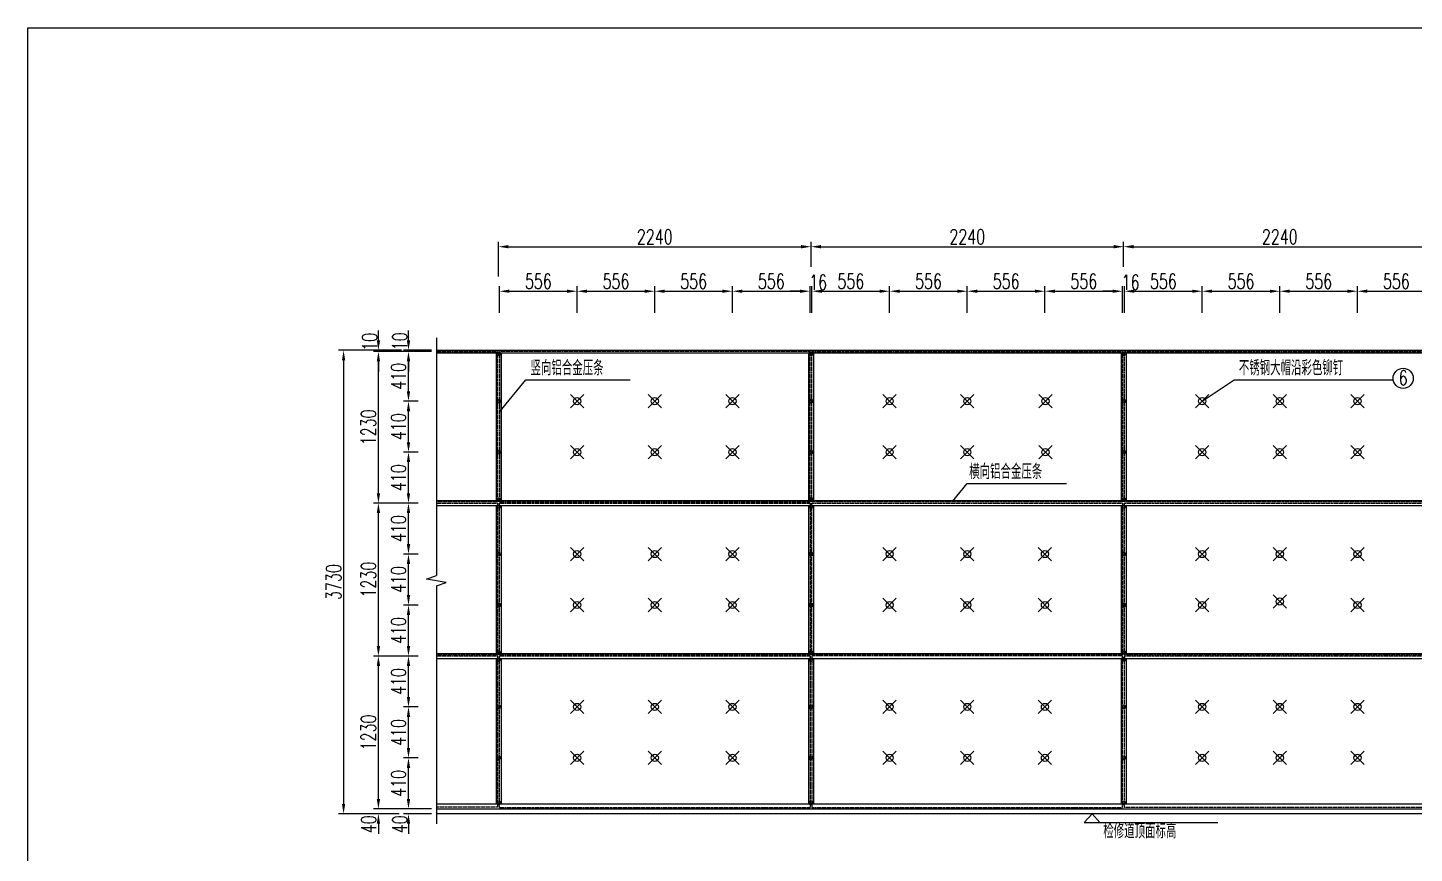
# Model space of a CAD drawing. Header units: millimetres. Extents: x -48690 to 48320, y -25312 to 3911.
# Drawn here: x -32281 to -21123, y -20074 to -13432 of the extents above; entities that cross this region are included whole.
import ezdxf

# ---------------------------------------------------------------- set-up
doc = ezdxf.new("R2010")
doc.units = ezdxf.units.MM
doc.header["$LTSCALE"] = 0.25
doc.header["$MEASUREMENT"] = 0
doc.linetypes.add('ACAD_ISO02W100', pattern=[15, 12, -3])
doc.linetypes.add('CENTER', pattern=[50.8, 31.75, -6.35, 6.35, -6.35])
doc.layers.add('图框', color=7, linetype='Continuous')
doc.layers.add('辅助线', color=31, linetype='CENTER', lineweight=13)
doc.styles.get("Standard").update_dxf_attribs({"font": 'simplex1.shx', "width": 0.7, "bigfont": 'hztxt.shx'})
doc.dimstyles.new('40', dxfattribs={"dimscale": 40, "dimtxt": 3, "dimasz": 2, "dimexe": 1, "dimexo": 1, "dimgap": 0.5, "dimtad": 1, "dimdec": 1, "dimdsep": 46, "dimtxsty": 'Standard', "dimcen": 0.5, "dimadec": 0, "dimazin": 0, "dimtfac": 1, "dimtdec": 1, "dimtofl": 0, "dimtmove": 2, "dimatfit": 3, "dimfxl": 0, "dimtolj": 1, "dimtzin": 0, "dimarcsym": 0})

# ---------------------------------------------------------------- blocks, each defined once
blk = doc.blocks.new('*D59')
at = {"color": 0, "lineweight": -2}
for p, q in [((-29140, -16037), (-29257, -16037)), ((-29217, -16357), (-29217, -16117)), ((-29139, -16437), (-29257, -16437))]:
    blk.add_line(p, q, dxfattribs=at)
at = {"color": 0}
for points in [[(-29230, -16117), (-29203, -16117), (-29217, -16037)], [(-29230, -16357), (-29203, -16357), (-29217, -16437)]]:
    blk.add_solid(points, dxfattribs=at)
at = {"layer": 'Defpoints', "color": 0}
for p in [(-29217, -16037), (-29100, -16037), (-29099, -16437)]:
    blk.add_point(p, dxfattribs=at)
at = {"color": 0, "insert": (-29297, -16237), "char_height": 120, "attachment_point": 5, "rotation": 90}
blk.add_mtext('\\A1;410', dxfattribs=at)
blk = doc.blocks.new('*D60')
at = {"color": 0, "lineweight": -2}
for p, q in [((-29139, -16437), (-29257, -16437)), ((-29217, -16767), (-29217, -16517)), ((-29139, -16847), (-29257, -16847))]:
    blk.add_line(p, q, dxfattribs=at)
at = {"color": 0}
for points in [[(-29230, -16517), (-29203, -16517), (-29217, -16437)], [(-29230, -16767), (-29203, -16767), (-29217, -16847)]]:
    blk.add_solid(points, dxfattribs=at)
at = {"layer": 'Defpoints', "color": 0}
for p in [(-29217, -16437), (-29099, -16437), (-29099, -16847)]:
    blk.add_point(p, dxfattribs=at)
at = {"color": 0, "insert": (-29297, -16642), "char_height": 120, "attachment_point": 5, "rotation": 90}
blk.add_mtext('\\A1;410', dxfattribs=at)
blk = doc.blocks.new('*D61')
at = {"color": 0, "lineweight": -2}
for p, q in [((-29139, -16847), (-29257, -16847)), ((-29217, -17177), (-29217, -16927)), ((-29139, -17257), (-29257, -17257))]:
    blk.add_line(p, q, dxfattribs=at)
at = {"color": 0}
for points in [[(-29230, -16927), (-29203, -16927), (-29217, -16847)], [(-29230, -17177), (-29203, -17177), (-29217, -17257)]]:
    blk.add_solid(points, dxfattribs=at)
at = {"layer": 'Defpoints', "color": 0}
for p in [(-29217, -16847), (-29099, -16847), (-29099, -17257)]:
    blk.add_point(p, dxfattribs=at)
at = {"color": 0, "insert": (-29297, -17052), "char_height": 120, "attachment_point": 5, "rotation": 90}
blk.add_mtext('\\A1;410', dxfattribs=at)
blk = doc.blocks.new('*D62')
at = {"color": 0, "lineweight": -2}
for p, q in [((-29139, -17257), (-29257, -17257)), ((-29217, -17587), (-29217, -17337)), ((-29139, -17667), (-29257, -17667))]:
    blk.add_line(p, q, dxfattribs=at)
at = {"color": 0}
for points in [[(-29230, -17337), (-29203, -17337), (-29217, -17257)], [(-29230, -17587), (-29203, -17587), (-29217, -17667)]]:
    blk.add_solid(points, dxfattribs=at)
at = {"layer": 'Defpoints', "color": 0}
for p in [(-29217, -17257), (-29099, -17257), (-29099, -17667)]:
    blk.add_point(p, dxfattribs=at)
at = {"color": 0, "insert": (-29297, -17462), "char_height": 120, "attachment_point": 5, "rotation": 90}
blk.add_mtext('\\A1;410', dxfattribs=at)
blk = doc.blocks.new('*D63')
at = {"color": 0, "lineweight": -2}
for p, q in [((-29139, -17667), (-29257, -17667)), ((-29217, -17997), (-29217, -17747)), ((-29138, -18077), (-29257, -18077))]:
    blk.add_line(p, q, dxfattribs=at)
at = {"color": 0}
for points in [[(-29230, -17747), (-29203, -17747), (-29217, -17667)], [(-29230, -17997), (-29203, -17997), (-29217, -18077)]]:
    blk.add_solid(points, dxfattribs=at)
at = {"layer": 'Defpoints', "color": 0}
for p in [(-29217, -17667), (-29099, -17667), (-29098, -18077)]:
    blk.add_point(p, dxfattribs=at)
at = {"color": 0, "insert": (-29297, -17872), "char_height": 120, "attachment_point": 5, "rotation": 90}
blk.add_mtext('\\A1;410', dxfattribs=at)
blk = doc.blocks.new('*D64')
at = {"color": 0, "lineweight": -2}
for p, q in [((-29138, -18077), (-29257, -18077)), ((-29217, -18407), (-29217, -18157)), ((-29138, -18487), (-29257, -18487))]:
    blk.add_line(p, q, dxfattribs=at)
at = {"color": 0}
for points in [[(-29230, -18157), (-29203, -18157), (-29217, -18077)], [(-29230, -18407), (-29203, -18407), (-29217, -18487)]]:
    blk.add_solid(points, dxfattribs=at)
at = {"layer": 'Defpoints', "color": 0}
for p in [(-29217, -18077), (-29098, -18077), (-29098, -18487)]:
    blk.add_point(p, dxfattribs=at)
at = {"color": 0, "insert": (-29297, -18282), "char_height": 120, "attachment_point": 5, "rotation": 90}
blk.add_mtext('\\A1;410', dxfattribs=at)
blk = doc.blocks.new('*D65')
at = {"color": 0, "lineweight": -2}
for p, q in [((-29141, -18487), (-29257, -18487)), ((-29217, -18817), (-29217, -18567)), ((-29141, -18897), (-29257, -18897))]:
    blk.add_line(p, q, dxfattribs=at)
at = {"color": 0}
for points in [[(-29230, -18567), (-29203, -18567), (-29217, -18487)], [(-29230, -18817), (-29203, -18817), (-29217, -18897)]]:
    blk.add_solid(points, dxfattribs=at)
at = {"layer": 'Defpoints', "color": 0}
for p in [(-29217, -18487), (-29101, -18487), (-29101, -18897)]:
    blk.add_point(p, dxfattribs=at)
at = {"color": 0, "insert": (-29297, -18692), "char_height": 120, "attachment_point": 5, "rotation": 90}
blk.add_mtext('\\A1;410', dxfattribs=at)
blk = doc.blocks.new('*D66')
at = {"color": 0, "lineweight": -2}
for p, q in [((-29138, -18897), (-29257, -18897)), ((-29217, -19227), (-29217, -18977)), ((-29138, -19307), (-29257, -19307))]:
    blk.add_line(p, q, dxfattribs=at)
at = {"color": 0}
for points in [[(-29230, -18977), (-29203, -18977), (-29217, -18897)], [(-29230, -19227), (-29203, -19227), (-29217, -19307)]]:
    blk.add_solid(points, dxfattribs=at)
at = {"layer": 'Defpoints', "color": 0}
for p in [(-29217, -18897), (-29098, -18897), (-29098, -19307)]:
    blk.add_point(p, dxfattribs=at)
at = {"color": 0, "insert": (-29297, -19102), "char_height": 120, "attachment_point": 5, "rotation": 90}
blk.add_mtext('\\A1;410', dxfattribs=at)
blk = doc.blocks.new('*D67')
at = {"color": 0, "lineweight": -2}
for p, q in [((-29138, -19307), (-29257, -19307)), ((-29217, -19637), (-29217, -19387)), ((-29138, -19717), (-29257, -19717))]:
    blk.add_line(p, q, dxfattribs=at)
at = {"color": 0}
for points in [[(-29230, -19387), (-29203, -19387), (-29217, -19307)], [(-29230, -19637), (-29203, -19637), (-29217, -19717)]]:
    blk.add_solid(points, dxfattribs=at)
at = {"layer": 'Defpoints', "color": 0}
for p in [(-29217, -19307), (-29098, -19307), (-29098, -19717)]:
    blk.add_point(p, dxfattribs=at)
at = {"color": 0, "insert": (-29297, -19512), "char_height": 120, "attachment_point": 5, "rotation": 90}
blk.add_mtext('\\A1;410', dxfattribs=at)
blk = doc.blocks.new('*D68')
at = {"color": 0, "lineweight": -2}
for p, q in [((-23462, -15355), (-23462, -15154)), ((-20947, -15355), (-20947, -15154)), ((-23382, -15194), (-21027, -15194))]:
    blk.add_line(p, q, dxfattribs=at)
at = {"color": 0}
for points in [[(-23382, -15180), (-23382, -15207), (-23462, -15194)], [(-21027, -15180), (-21027, -15207), (-20947, -15194)]]:
    blk.add_solid(points, dxfattribs=at)
at = {"layer": 'Defpoints', "color": 0}
for p in [(-20947, -15194), (-23462, -15395), (-20947, -15395)]:
    blk.add_point(p, dxfattribs=at)
at = {"color": 0, "insert": (-22205, -15114), "char_height": 120, "attachment_point": 5}
blk.add_mtext('\\A1;2240', dxfattribs=at)
blk = doc.blocks.new('*D69')
at = {"color": 0, "lineweight": -2}
for p, q in [((-25977, -15355), (-25977, -15154)), ((-23462, -15355), (-23462, -15154)), ((-25897, -15194), (-23542, -15194))]:
    blk.add_line(p, q, dxfattribs=at)
at = {"color": 0}
for points in [[(-25897, -15180), (-25897, -15207), (-25977, -15194)], [(-23542, -15180), (-23542, -15207), (-23462, -15194)]]:
    blk.add_solid(points, dxfattribs=at)
at = {"layer": 'Defpoints', "color": 0}
for p in [(-23462, -15194), (-25977, -15395), (-23462, -15395)]:
    blk.add_point(p, dxfattribs=at)
at = {"color": 0, "insert": (-24720, -15114), "char_height": 120, "attachment_point": 5}
blk.add_mtext('\\A1;2240', dxfattribs=at)
blk = doc.blocks.new('*D70')
at = {"color": 0, "lineweight": -2}
for p, q in [((-28492, -15434), (-28492, -15154)), ((-25977, -15355), (-25977, -15154)), ((-28412, -15194), (-26057, -15194))]:
    blk.add_line(p, q, dxfattribs=at)
at = {"color": 0}
for points in [[(-28412, -15180), (-28412, -15207), (-28492, -15194)], [(-26057, -15180), (-26057, -15207), (-25977, -15194)]]:
    blk.add_solid(points, dxfattribs=at)
at = {"layer": 'Defpoints', "color": 0}
for p in [(-25977, -15194), (-25977, -15395), (-28492, -16054)]:
    blk.add_point(p, dxfattribs=at)
at = {"color": 0, "insert": (-27235, -15114), "char_height": 120, "attachment_point": 5}
blk.add_mtext('\\A1;2240', dxfattribs=at)
blk = doc.blocks.new('*D71')
at = {"color": 0, "lineweight": -2}
for p, q in [((-29219, -18487), (-29499, -18487)), ((-29459, -19637), (-29459, -18567)), ((-29219, -19717), (-29499, -19717))]:
    blk.add_line(p, q, dxfattribs=at)
at = {"color": 0}
for points in [[(-29472, -18567), (-29445, -18567), (-29459, -18487)], [(-29472, -19637), (-29445, -19637), (-29459, -19717)]]:
    blk.add_solid(points, dxfattribs=at)
at = {"layer": 'Defpoints', "color": 0}
for p in [(-29459, -18487), (-29032, -18487), (-29032, -19717)]:
    blk.add_point(p, dxfattribs=at)
at = {"color": 0, "insert": (-29539, -19102), "char_height": 120, "attachment_point": 5, "rotation": 90}
blk.add_mtext('\\A1;1230', dxfattribs=at)
blk = doc.blocks.new('*D72')
at = {"color": 0, "lineweight": -2}
for p, q in [((-29219, -17257), (-29499, -17257)), ((-29459, -18407), (-29459, -17337)), ((-29219, -18487), (-29499, -18487))]:
    blk.add_line(p, q, dxfattribs=at)
at = {"color": 0}
for points in [[(-29472, -17337), (-29445, -17337), (-29459, -17257)], [(-29472, -18407), (-29445, -18407), (-29459, -18487)]]:
    blk.add_solid(points, dxfattribs=at)
at = {"layer": 'Defpoints', "color": 0}
for p in [(-29459, -17257), (-29033, -17257), (-29033, -18487)]:
    blk.add_point(p, dxfattribs=at)
at = {"color": 0, "insert": (-29539, -17872), "char_height": 120, "attachment_point": 5, "rotation": 90}
blk.add_mtext('\\A1;1230', dxfattribs=at)
blk = doc.blocks.new('*D73')
at = {"color": 0, "lineweight": -2}
for p, q in [((-29219, -16037), (-29499, -16037)), ((-29459, -17177), (-29459, -16117)), ((-29219, -17257), (-29499, -17257))]:
    blk.add_line(p, q, dxfattribs=at)
at = {"color": 0}
for points in [[(-29472, -16117), (-29445, -16117), (-29459, -16037)], [(-29472, -17177), (-29445, -17177), (-29459, -17257)]]:
    blk.add_solid(points, dxfattribs=at)
at = {"layer": 'Defpoints', "color": 0}
for p in [(-29459, -16037), (-29025, -16037), (-29034, -17257)]:
    blk.add_point(p, dxfattribs=at)
at = {"color": 0, "insert": (-29539, -16647), "char_height": 120, "attachment_point": 5, "rotation": 90}
blk.add_mtext('\\A1;1230', dxfattribs=at)
blk = doc.blocks.new('*D74')
at = {"color": 0, "lineweight": -2}
for p, q in [((-29217, -19637), (-29217, -19557)), ((-29032, -19717), (-29257, -19717)), ((-29032, -19757), (-29257, -19757)), ((-29217, -19837), (-29217, -19917))]:
    blk.add_line(p, q, dxfattribs=at)
at = {"color": 0}
for points in [[(-29230, -19637), (-29203, -19637), (-29217, -19717)], [(-29230, -19837), (-29203, -19837), (-29217, -19757)]]:
    blk.add_solid(points, dxfattribs=at)
at = {"layer": 'Defpoints', "color": 0}
for p in [(-28992, -19717), (-29217, -19757), (-28992, -19757)]:
    blk.add_point(p, dxfattribs=at)
at = {"color": 0, "insert": (-29287, -19841), "char_height": 120, "attachment_point": 5, "rotation": 90}
blk.add_mtext('\\A1;40', dxfattribs=at)
blk = doc.blocks.new('*D75')
at = {"color": 0, "lineweight": -2}
for p, q in [((-29499, -16027), (-29779, -16027)), ((-29739, -16107), (-29739, -19677)), ((-29499, -19757), (-29779, -19757))]:
    blk.add_line(p, q, dxfattribs=at)
at = {"color": 0}
for points in [[(-29752, -16107), (-29726, -16107), (-29739, -16027)], [(-29752, -19677), (-29726, -19677), (-29739, -19757)]]:
    blk.add_solid(points, dxfattribs=at)
at = {"layer": 'Defpoints', "color": 0}
for p in [(-29203, -16027), (-29739, -19757), (-29210, -19757)]:
    blk.add_point(p, dxfattribs=at)
at = {"color": 0, "insert": (-29819, -17892), "char_height": 120, "attachment_point": 5, "rotation": 90}
blk.add_mtext('\\A1;3730', dxfattribs=at)
blk = doc.blocks.new('*D76')
at = {"color": 0, "lineweight": -2}
for p, q in [((-29459, -19637), (-29459, -19557)), ((-29291, -19717), (-29499, -19717)), ((-29291, -19757), (-29499, -19757)), ((-29459, -19837), (-29459, -19917))]:
    blk.add_line(p, q, dxfattribs=at)
at = {"color": 0}
for points in [[(-29472, -19637), (-29445, -19637), (-29459, -19717)], [(-29472, -19837), (-29445, -19837), (-29459, -19757)]]:
    blk.add_solid(points, dxfattribs=at)
at = {"layer": 'Defpoints', "color": 0}
for p in [(-29251, -19717), (-29459, -19757), (-29251, -19757)]:
    blk.add_point(p, dxfattribs=at)
at = {"color": 0, "insert": (-29537, -19841), "char_height": 120, "attachment_point": 5, "rotation": 90}
blk.add_mtext('\\A1;40', dxfattribs=at)
blk = doc.blocks.new('*D77')
at = {"color": 0, "lineweight": -2}
for p, q in [((-28485, -15725), (-28485, -15512)), ((-28405, -15552), (-27940, -15552)), ((-27860, -15725), (-27860, -15512))]:
    blk.add_line(p, q, dxfattribs=at)
at = {"color": 0}
for points in [[(-28405, -15539), (-28405, -15565), (-28485, -15552)], [(-27940, -15539), (-27940, -15565), (-27860, -15552)]]:
    blk.add_solid(points, dxfattribs=at)
at = {"layer": 'Defpoints', "color": 0}
for p in [(-27860, -15552), (-28485, -15765), (-27860, -15765)]:
    blk.add_point(p, dxfattribs=at)
at = {"color": 0, "insert": (-28172, -15472), "char_height": 120, "attachment_point": 5}
blk.add_mtext('\\A1;556', dxfattribs=at)
blk = doc.blocks.new('*D78')
at = {"color": 0, "lineweight": -2}
for p, q in [((-27860, -15725), (-27860, -15512)), ((-27780, -15552), (-27315, -15552)), ((-27235, -15725), (-27235, -15512))]:
    blk.add_line(p, q, dxfattribs=at)
at = {"color": 0}
for points in [[(-27780, -15539), (-27780, -15565), (-27860, -15552)], [(-27315, -15539), (-27315, -15565), (-27235, -15552)]]:
    blk.add_solid(points, dxfattribs=at)
at = {"layer": 'Defpoints', "color": 0}
for p in [(-27235, -15552), (-27860, -15765), (-27235, -15765)]:
    blk.add_point(p, dxfattribs=at)
at = {"color": 0, "insert": (-27547, -15472), "char_height": 120, "attachment_point": 5}
blk.add_mtext('\\A1;556', dxfattribs=at)
blk = doc.blocks.new('*D79')
at = {"color": 0, "lineweight": -2}
for p, q in [((-27235, -15725), (-27235, -15512)), ((-27155, -15552), (-26690, -15552)), ((-26610, -15725), (-26610, -15512))]:
    blk.add_line(p, q, dxfattribs=at)
at = {"color": 0}
for points in [[(-27155, -15539), (-27155, -15565), (-27235, -15552)], [(-26690, -15539), (-26690, -15565), (-26610, -15552)]]:
    blk.add_solid(points, dxfattribs=at)
at = {"layer": 'Defpoints', "color": 0}
for p in [(-26610, -15552), (-27235, -15765), (-26610, -15765)]:
    blk.add_point(p, dxfattribs=at)
at = {"color": 0, "insert": (-26922, -15472), "char_height": 120, "attachment_point": 5}
blk.add_mtext('\\A1;556', dxfattribs=at)
blk = doc.blocks.new('*D80')
at = {"color": 0, "lineweight": -2}
for p, q in [((-26610, -15725), (-26610, -15512)), ((-26530, -15552), (-26065, -15552)), ((-25985, -15725), (-25985, -15512))]:
    blk.add_line(p, q, dxfattribs=at)
at = {"color": 0}
for points in [[(-26530, -15539), (-26530, -15565), (-26610, -15552)], [(-26065, -15539), (-26065, -15565), (-25985, -15552)]]:
    blk.add_solid(points, dxfattribs=at)
at = {"layer": 'Defpoints', "color": 0}
for p in [(-25985, -15552), (-26610, -15765), (-25985, -15765)]:
    blk.add_point(p, dxfattribs=at)
at = {"color": 0, "insert": (-26297, -15472), "char_height": 120, "attachment_point": 5}
blk.add_mtext('\\A1;556', dxfattribs=at)
blk = doc.blocks.new('*D81')
at = {"color": 0, "lineweight": -2}
for p, q in [((-26065, -15552), (-26145, -15552)), ((-25985, -15725), (-25985, -15512)), ((-25970, -15725), (-25970, -15512)), ((-25890, -15552), (-25810, -15552))]:
    blk.add_line(p, q, dxfattribs=at)
at = {"color": 0}
for points in [[(-26065, -15539), (-26065, -15565), (-25985, -15552)], [(-25890, -15539), (-25890, -15565), (-25970, -15552)]]:
    blk.add_solid(points, dxfattribs=at)
at = {"layer": 'Defpoints', "color": 0}
for p in [(-25970, -15552), (-25985, -15765), (-25970, -15765)]:
    blk.add_point(p, dxfattribs=at)
at = {"color": 0, "insert": (-25920, -15480), "char_height": 120, "attachment_point": 5}
blk.add_mtext('\\A1;16', dxfattribs=at)
blk = doc.blocks.new('*D82')
at = {"color": 0, "lineweight": -2}
for p, q in [((-25970, -15725), (-25970, -15512)), ((-25890, -15552), (-25425, -15552)), ((-25345, -15725), (-25345, -15512))]:
    blk.add_line(p, q, dxfattribs=at)
at = {"color": 0}
for points in [[(-25890, -15539), (-25890, -15565), (-25970, -15552)], [(-25425, -15539), (-25425, -15565), (-25345, -15552)]]:
    blk.add_solid(points, dxfattribs=at)
at = {"layer": 'Defpoints', "color": 0}
for p in [(-25345, -15552), (-25970, -15765), (-25345, -15765)]:
    blk.add_point(p, dxfattribs=at)
at = {"color": 0, "insert": (-25657, -15472), "char_height": 120, "attachment_point": 5}
blk.add_mtext('\\A1;556', dxfattribs=at)
blk = doc.blocks.new('*D83')
at = {"color": 0, "lineweight": -2}
for p, q in [((-25345, -15725), (-25345, -15512)), ((-25265, -15552), (-24800, -15552)), ((-24720, -15725), (-24720, -15512))]:
    blk.add_line(p, q, dxfattribs=at)
at = {"color": 0}
for points in [[(-25265, -15539), (-25265, -15565), (-25345, -15552)], [(-24800, -15539), (-24800, -15565), (-24720, -15552)]]:
    blk.add_solid(points, dxfattribs=at)
at = {"layer": 'Defpoints', "color": 0}
for p in [(-24720, -15552), (-25345, -15765), (-24720, -15765)]:
    blk.add_point(p, dxfattribs=at)
at = {"color": 0, "insert": (-25032, -15472), "char_height": 120, "attachment_point": 5}
blk.add_mtext('\\A1;556', dxfattribs=at)
blk = doc.blocks.new('*D84')
at = {"color": 0, "lineweight": -2}
for p, q in [((-24720, -15725), (-24720, -15512)), ((-24640, -15552), (-24175, -15552)), ((-24095, -15725), (-24095, -15512))]:
    blk.add_line(p, q, dxfattribs=at)
at = {"color": 0}
for points in [[(-24640, -15539), (-24640, -15565), (-24720, -15552)], [(-24175, -15539), (-24175, -15565), (-24095, -15552)]]:
    blk.add_solid(points, dxfattribs=at)
at = {"layer": 'Defpoints', "color": 0}
for p in [(-24095, -15552), (-24720, -15765), (-24095, -15765)]:
    blk.add_point(p, dxfattribs=at)
at = {"color": 0, "insert": (-24407, -15472), "char_height": 120, "attachment_point": 5}
blk.add_mtext('\\A1;556', dxfattribs=at)
blk = doc.blocks.new('*D85')
at = {"color": 0, "lineweight": -2}
for p, q in [((-24095, -15725), (-24095, -15512)), ((-24015, -15552), (-23550, -15552)), ((-23470, -15725), (-23470, -15512))]:
    blk.add_line(p, q, dxfattribs=at)
at = {"color": 0}
for points in [[(-24015, -15539), (-24015, -15565), (-24095, -15552)], [(-23550, -15539), (-23550, -15565), (-23470, -15552)]]:
    blk.add_solid(points, dxfattribs=at)
at = {"layer": 'Defpoints', "color": 0}
for p in [(-23470, -15552), (-24095, -15765), (-23470, -15765)]:
    blk.add_point(p, dxfattribs=at)
at = {"color": 0, "insert": (-23782, -15472), "char_height": 120, "attachment_point": 5}
blk.add_mtext('\\A1;556', dxfattribs=at)
blk = doc.blocks.new('*D86')
at = {"color": 0, "lineweight": -2}
for p, q in [((-23550, -15552), (-23630, -15552)), ((-23470, -15725), (-23470, -15512)), ((-23455, -15725), (-23455, -15512)), ((-23375, -15552), (-23295, -15552))]:
    blk.add_line(p, q, dxfattribs=at)
at = {"color": 0}
for points in [[(-23550, -15539), (-23550, -15565), (-23470, -15552)], [(-23375, -15539), (-23375, -15565), (-23455, -15552)]]:
    blk.add_solid(points, dxfattribs=at)
at = {"layer": 'Defpoints', "color": 0}
for p in [(-23455, -15552), (-23470, -15765), (-23455, -15765)]:
    blk.add_point(p, dxfattribs=at)
at = {"color": 0, "insert": (-23405, -15480), "char_height": 120, "attachment_point": 5}
blk.add_mtext('\\A1;16', dxfattribs=at)
blk = doc.blocks.new('*D87')
at = {"color": 0, "lineweight": -2}
for p, q in [((-23455, -15725), (-23455, -15512)), ((-23375, -15552), (-22910, -15552)), ((-22830, -15725), (-22830, -15512))]:
    blk.add_line(p, q, dxfattribs=at)
at = {"color": 0}
for points in [[(-23375, -15539), (-23375, -15565), (-23455, -15552)], [(-22910, -15539), (-22910, -15565), (-22830, -15552)]]:
    blk.add_solid(points, dxfattribs=at)
at = {"layer": 'Defpoints', "color": 0}
for p in [(-22830, -15552), (-23455, -15765), (-22830, -15765)]:
    blk.add_point(p, dxfattribs=at)
at = {"color": 0, "insert": (-23142, -15472), "char_height": 120, "attachment_point": 5}
blk.add_mtext('\\A1;556', dxfattribs=at)
blk = doc.blocks.new('*D88')
at = {"color": 0, "lineweight": -2}
for p, q in [((-22830, -15725), (-22830, -15512)), ((-22750, -15552), (-22285, -15552)), ((-22205, -15725), (-22205, -15512))]:
    blk.add_line(p, q, dxfattribs=at)
at = {"color": 0}
for points in [[(-22750, -15539), (-22750, -15565), (-22830, -15552)], [(-22285, -15539), (-22285, -15565), (-22205, -15552)]]:
    blk.add_solid(points, dxfattribs=at)
at = {"layer": 'Defpoints', "color": 0}
for p in [(-22205, -15552), (-22830, -15765), (-22205, -15765)]:
    blk.add_point(p, dxfattribs=at)
at = {"color": 0, "insert": (-22517, -15472), "char_height": 120, "attachment_point": 5}
blk.add_mtext('\\A1;556', dxfattribs=at)
blk = doc.blocks.new('*D89')
at = {"color": 0, "lineweight": -2}
for p, q in [((-22205, -15725), (-22205, -15512)), ((-22125, -15552), (-21660, -15552)), ((-21580, -15725), (-21580, -15512))]:
    blk.add_line(p, q, dxfattribs=at)
at = {"color": 0}
for points in [[(-22125, -15539), (-22125, -15565), (-22205, -15552)], [(-21660, -15539), (-21660, -15565), (-21580, -15552)]]:
    blk.add_solid(points, dxfattribs=at)
at = {"layer": 'Defpoints', "color": 0}
for p in [(-21580, -15552), (-22205, -15765), (-21580, -15765)]:
    blk.add_point(p, dxfattribs=at)
at = {"color": 0, "insert": (-21892, -15472), "char_height": 120, "attachment_point": 5}
blk.add_mtext('\\A1;556', dxfattribs=at)
blk = doc.blocks.new('*D90')
at = {"color": 0, "lineweight": -2}
for p, q in [((-21580, -15725), (-21580, -15512)), ((-21500, -15552), (-21035, -15552)), ((-20955, -15725), (-20955, -15512))]:
    blk.add_line(p, q, dxfattribs=at)
at = {"color": 0}
for points in [[(-21500, -15539), (-21500, -15565), (-21580, -15552)], [(-21035, -15539), (-21035, -15565), (-20955, -15552)]]:
    blk.add_solid(points, dxfattribs=at)
at = {"layer": 'Defpoints', "color": 0}
for p in [(-20955, -15552), (-21580, -15765), (-20955, -15765)]:
    blk.add_point(p, dxfattribs=at)
at = {"color": 0, "insert": (-21267, -15472), "char_height": 120, "attachment_point": 5}
blk.add_mtext('\\A1;556', dxfattribs=at)
blk = doc.blocks.new('*D127')
at = {"color": 0, "lineweight": -2}
for p, q in [((-29217, -15947), (-29217, -15867)), ((-29032, -16027), (-29257, -16027)), ((-29032, -16037), (-29257, -16037)), ((-29217, -16117), (-29217, -16197))]:
    blk.add_line(p, q, dxfattribs=at)
at = {"color": 0}
for points in [[(-29230, -15947), (-29203, -15947), (-29217, -16027)], [(-29230, -16117), (-29203, -16117), (-29217, -16037)]]:
    blk.add_solid(points, dxfattribs=at)
at = {"layer": 'Defpoints', "color": 0}
for p in [(-29217, -16027), (-28992, -16027), (-28992, -16037)]:
    blk.add_point(p, dxfattribs=at)
at = {"color": 0, "insert": (-29287, -15955), "char_height": 120, "attachment_point": 5, "rotation": 90}
blk.add_mtext('\\A1;10', dxfattribs=at)
blk = doc.blocks.new('*D121')
at = {"color": 0, "lineweight": -2}
for p, q in [((-29459, -15947), (-29459, -15867)), ((-29274, -16027), (-29499, -16027)), ((-29274, -16037), (-29499, -16037)), ((-29459, -16117), (-29459, -16197))]:
    blk.add_line(p, q, dxfattribs=at)
at = {"color": 0}
for points in [[(-29472, -15947), (-29445, -15947), (-29459, -16027)], [(-29472, -16117), (-29445, -16117), (-29459, -16037)]]:
    blk.add_solid(points, dxfattribs=at)
at = {"layer": 'Defpoints', "color": 0}
for p in [(-29459, -16027), (-29234, -16027), (-29234, -16037)]:
    blk.add_point(p, dxfattribs=at)
at = {"color": 0, "insert": (-29529, -15959), "char_height": 120, "attachment_point": 5, "rotation": 90}
blk.add_mtext('\\A1;10', dxfattribs=at)

msp = doc.modelspace()

# ---------------------------------------------------------------- linework, layer by layer
for p, q in [((-28992.16, -15926.66), (-28992.16, -17839.66)), ((-27913.58, -16490.57), (-27805.75, -16382.74)), ((-27805.75, -16490.57), (-27913.58, -16382.74)), ((-27180.75, -16490.57), (-27288.58, -16382.74)), ((-27288.58, -16490.57), (-27180.75, -16382.74)), ((-26555.75, -16490.57), (-26663.58, -16382.74)), ((-26663.58, -16490.57), (-26555.75, -16382.74)), ((-25290.75, -16490.57), (-25398.58, -16382.74)), ((-25398.58, -16490.57), (-25290.75, -16382.74)), ((-24665.75, -16490.57), (-24773.58, -16382.74)), ((-24773.58, -16490.57), (-24665.75, -16382.74)), ((-24144.54, -16490.57), (-24036.71, -16382.74)), ((-24036.71, -16490.57), (-24144.54, -16382.74)), ((-22775.75, -16490.57), (-22883.58, -16382.74)), ((-22883.58, -16490.57), (-22775.75, -16382.74)), ((-22150.75, -16490.57), (-22258.58, -16382.74)), ((-22258.58, -16490.57), (-22150.75, -16382.74)), ((-21525.75, -16490.57), (-21633.58, -16382.74)), ((-21633.58, -16490.57), (-21525.75, -16382.74)), ((-27805.75, -16900.57), (-27913.58, -16792.74)), ((-27913.58, -16900.57), (-27805.75, -16792.74)), ((-27180.75, -16900.57), (-27288.58, -16792.74)), ((-27288.58, -16900.57), (-27180.75, -16792.74)), ((-26555.75, -16900.57), (-26663.58, -16792.74)), ((-26663.58, -16900.57), (-26555.75, -16792.74)), ((-25290.75, -16900.57), (-25398.58, -16792.74)), ((-25398.58, -16900.57), (-25290.75, -16792.74)), ((-24665.75, -16900.57), (-24773.58, -16792.74)), ((-24773.58, -16900.57), (-24665.75, -16792.74)), ((-24144.54, -16900.57), (-24036.71, -16792.74)), ((-24036.71, -16900.57), (-24144.54, -16792.74)), ((-22775.75, -16900.57), (-22883.58, -16792.74)), ((-22883.58, -16900.57), (-22775.75, -16792.74)), ((-22150.75, -16900.57), (-22258.58, -16792.74)), ((-22258.58, -16900.57), (-22150.75, -16792.74)), ((-21525.75, -16900.57), (-21633.58, -16792.74)), ((-21633.58, -16900.57), (-21525.75, -16792.74)), ((-28992.16, -17484.64), (-28992.16, -17839.66)), ((-27805.75, -17720.57), (-27913.58, -17612.74)), ((-27913.58, -17720.57), (-27805.75, -17612.74)), ((-27180.75, -17720.57), (-27288.58, -17612.74)), ((-27288.58, -17720.57), (-27180.75, -17612.74)), ((-26555.75, -17720.57), (-26663.58, -17612.74)), ((-26663.58, -17720.57), (-26555.75, -17612.74)), ((-25290.75, -17720.57), (-25398.58, -17612.74)), ((-25398.58, -17720.57), (-25290.75, -17612.74)), ((-24665.75, -17720.57), (-24773.58, -17612.74)), ((-24773.58, -17720.57), (-24665.75, -17612.74)), ((-24040.75, -17720.57), (-24148.58, -17612.74)), ((-24148.58, -17720.57), (-24040.75, -17612.74)), ((-22775.75, -17720.57), (-22883.58, -17612.74)), ((-22883.58, -17720.57), (-22775.75, -17612.74)), ((-22150.75, -17720.57), (-22258.58, -17612.74)), ((-22258.58, -17720.57), (-22150.75, -17612.74)), ((-21525.75, -17720.57), (-21633.58, -17612.74)), ((-21633.58, -17720.57), (-21525.75, -17612.74)), ((-29072.16, -17867.66), (-28992.16, -17839.66)), ((-28912.16, -17895.66), (-29072.16, -17867.66)), ((-28992.16, -17923.66), (-28912.16, -17895.66)), ((-28992.16, -17923.66), (-28992.16, -19836.66)), ((-28992.16, -17923.66), (-28992.16, -18198.67)), ((-27805.75, -18130.57), (-27913.58, -18022.74)), ((-27913.58, -18130.57), (-27805.75, -18022.74)), ((-27180.75, -18130.57), (-27288.58, -18022.74)), ((-27288.58, -18130.57), (-27180.75, -18022.74)), ((-26555.75, -18130.57), (-26663.58, -18022.74)), ((-26663.58, -18130.57), (-26555.75, -18022.74)), ((-25290.75, -18130.57), (-25398.58, -18022.74)), ((-25398.58, -18130.57), (-25290.75, -18022.74)), ((-24665.75, -18130.57), (-24773.58, -18022.74)), ((-24773.58, -18130.57), (-24665.75, -18022.74)), ((-24040.75, -18130.57), (-24148.58, -18022.74)), ((-24148.58, -18130.57), (-24040.75, -18022.74)), ((-22775.75, -18130.57), (-22883.58, -18022.74)), ((-22883.58, -18130.57), (-22775.75, -18022.74)), ((-22150.75, -18101.77), (-22258.58, -17993.94)), ((-22258.58, -18101.77), (-22150.75, -17993.94)), ((-21525.75, -18130.57), (-21633.58, -18022.74)), ((-21633.58, -18130.57), (-21525.75, -18022.74)), ((-27805.75, -18950.57), (-27913.58, -18842.74)), ((-27913.58, -18950.57), (-27805.75, -18842.74)), ((-27180.75, -18950.57), (-27288.58, -18842.74)), ((-27288.58, -18950.57), (-27180.75, -18842.74)), ((-26555.75, -18950.57), (-26663.58, -18842.74)), ((-26663.58, -18950.57), (-26555.75, -18842.74)), ((-25290.75, -18950.57), (-25398.58, -18842.74)), ((-25398.58, -18950.57), (-25290.75, -18842.74)), ((-24665.75, -18950.57), (-24773.58, -18842.74)), ((-24773.58, -18950.57), (-24665.75, -18842.74)), ((-24148.58, -18950.57), (-24040.75, -18842.74)), ((-24040.75, -18950.57), (-24148.58, -18842.74)), ((-22775.75, -18950.57), (-22883.58, -18842.74)), ((-22883.58, -18950.57), (-22775.75, -18842.74)), ((-22150.75, -18950.57), (-22258.58, -18842.74)), ((-22258.58, -18950.57), (-22150.75, -18842.74)), ((-21525.75, -18950.57), (-21633.58, -18842.74)), ((-21633.58, -18950.57), (-21525.75, -18842.74)), ((-27805.75, -19360.57), (-27913.58, -19252.74)), ((-27913.58, -19360.57), (-27805.75, -19252.74)), ((-27180.75, -19360.57), (-27288.58, -19252.74)), ((-27288.58, -19360.57), (-27180.75, -19252.74)), ((-26555.75, -19360.57), (-26663.58, -19252.74)), ((-26663.58, -19360.57), (-26555.75, -19252.74)), ((-25290.75, -19360.57), (-25398.58, -19252.74)), ((-25398.58, -19360.57), (-25290.75, -19252.74)), ((-24665.75, -19360.57), (-24773.58, -19252.74)), ((-24773.58, -19360.57), (-24665.75, -19252.74)), ((-24148.58, -19360.57), (-24040.75, -19252.74)), ((-24040.75, -19360.57), (-24148.58, -19252.74)), ((-22775.75, -19360.57), (-22883.58, -19252.74)), ((-22883.58, -19360.57), (-22775.75, -19252.74)), ((-22150.75, -19360.57), (-22258.58, -19252.74)), ((-22258.58, -19360.57), (-22150.75, -19252.74)), ((-21525.75, -19360.57), (-21633.58, -19252.74)), ((-21633.58, -19360.57), (-21525.75, -19252.74)), ((-23777.83, -19827.58), (-23715.04, -19756.66)), ((-23777.83, -19827.58), (-22702.16, -19827.58)), ((-23652.24, -19827.58), (-23715.04, -19756.66))]:
    msp.add_line(p, q)
at = {"color": 6}
for p, q in [((-28992.16, -16026.66), (-15384.52, -16026.66)), ((-28992.16, -16046.66), (-15384.52, -16046.66)), ((-28512.16, -16046.66), (-28512.16, -17236.66)), ((-28472.16, -16046.66), (-28472.16, -17236.66)), ((-25997.16, -16046.66), (-25997.16, -17236.66)), ((-25957.16, -16046.66), (-25957.16, -17236.66)), ((-23482.16, -16046.66), (-23482.16, -17236.66)), ((-23442.16, -16046.66), (-23442.16, -17236.66)), ((-28512.16, -17276.66), (-28512.16, -18466.66)), ((-28472.16, -17276.66), (-28472.16, -18466.66)), ((-28472.16, -17276.66), (-28472.16, -18466.66)), ((-25997.16, -17276.66), (-25997.16, -18466.66)), ((-25957.16, -17276.66), (-25957.16, -18466.66)), ((-25957.16, -17276.66), (-25957.16, -18466.66)), ((-23482.16, -17276.66), (-23482.16, -18466.66)), ((-23442.16, -17276.66), (-23442.16, -18466.66)), ((-23442.16, -17276.66), (-23442.16, -18466.66)), ((-28512.16, -18506.66), (-28512.16, -19676.66)), ((-28472.16, -18506.66), (-28472.16, -19676.66)), ((-25997.16, -18506.66), (-25997.16, -19676.66)), ((-25957.16, -18506.66), (-25957.16, -19676.66)), ((-23482.16, -18506.66), (-23482.16, -19676.66)), ((-23442.16, -18506.66), (-23442.16, -19676.66))]:
    msp.add_line(p, q, dxfattribs=at)
at = {"color": 0}
for p, q in [((-28478.47, -16517.3), (-28271.75, -16263.88)), ((-28271.75, -16263.88), (-27433.75, -16263.88)), ((-22829.66, -16436.66), (-22572.92, -16263.88)), ((-22572.92, -16263.88), (-21292.54, -16263.88)), ((-24837.88, -17243.16), (-24719.66, -17098.24)), ((-24719.66, -17098.24), (-23920.21, -17098.24)), ((-15384.52, -19756.66), (-28992.16, -19756.66))]:
    msp.add_line(p, q, dxfattribs=at)
at = {"color": 9}
for p, q in [((-28992.16, -17236.66), (-15384.52, -17236.66)), ((-28992.16, -17276.66), (-15384.52, -17276.66)), ((-28992.16, -18466.66), (-15384.52, -18466.66)), ((-28992.16, -18506.66), (-15384.52, -18506.66)), ((-28992.16, -19676.66), (-15384.52, -19676.66)), ((-28992.16, -19716.66), (-15384.52, -19716.66))]:
    msp.add_line(p, q, dxfattribs=at)
for centre, radius in [((-28492.16, -16054.34), 15.64), ((-28492.16, -16054.34), 7.68), ((-25977.16, -16054.34), 15.64), ((-25977.16, -16054.34), 7.68), ((-23462.16, -16054.34), 15.64), ((-23462.16, -16054.34), 7.68), ((-28492.16, -16436.66), 15.64), ((-28492.16, -16436.66), 7.68), ((-27859.66, -16436.66), 28.8), ((-27234.66, -16436.66), 28.8), ((-26609.66, -16436.66), 28.8), ((-25977.16, -16436.66), 15.64), ((-25977.16, -16436.66), 7.68), ((-25344.66, -16436.66), 28.8), ((-24719.66, -16436.66), 28.8), ((-24090.63, -16436.66), 28.8), ((-23462.16, -16436.66), 15.64), ((-23462.16, -16436.66), 7.68), ((-22829.66, -16436.66), 28.8), ((-22204.66, -16436.66), 28.8), ((-21579.66, -16436.66), 28.8), ((-28492.16, -16846.66), 15.64), ((-28492.16, -16846.66), 7.68), ((-27859.66, -16846.66), 28.8), ((-27234.66, -16846.66), 28.8), ((-26609.66, -16846.66), 28.8), ((-25977.16, -16846.66), 15.64), ((-25977.16, -16846.66), 7.68), ((-25344.66, -16846.66), 28.8), ((-24719.66, -16846.66), 28.8), ((-24090.63, -16846.66), 28.8), ((-23462.16, -16846.66), 15.64), ((-23462.16, -16846.66), 7.68), ((-22829.66, -16846.66), 28.8), ((-22204.66, -16846.66), 28.8), ((-21579.66, -16846.66), 28.8), ((-28492.16, -17229.19), 15.64), ((-28492.16, -17284.23), 15.64), ((-28492.16, -17229.19), 7.68), ((-28492.16, -17284.23), 7.68), ((-25977.16, -17229.19), 15.64), ((-25977.16, -17284.23), 15.64), ((-25977.16, -17229.19), 7.68), ((-25977.16, -17284.23), 7.68), ((-23462.16, -17229.19), 15.64), ((-23462.16, -17284.23), 15.64), ((-23462.16, -17229.19), 7.68), ((-23462.16, -17284.23), 7.68), ((-28492.16, -17666.66), 15.64), ((-28492.16, -17666.66), 7.68), ((-27859.66, -17666.66), 28.8), ((-27234.66, -17666.66), 28.8), ((-26609.66, -17666.66), 28.8), ((-25977.16, -17666.66), 15.64), ((-25977.16, -17666.66), 7.68), ((-25344.66, -17666.66), 28.8), ((-24719.66, -17666.66), 28.8), ((-24094.66, -17666.66), 28.8), ((-23462.16, -17666.66), 15.64), ((-23462.16, -17666.66), 7.68), ((-22829.66, -17666.66), 28.8), ((-22204.66, -17666.66), 28.8), ((-21579.66, -17666.66), 28.8), ((-28492.16, -18076.66), 15.64), ((-28492.16, -18076.66), 7.68), ((-27859.66, -18076.66), 28.8), ((-27234.66, -18076.66), 28.8), ((-26609.66, -18076.66), 28.8), ((-25977.16, -18076.66), 15.64), ((-25977.16, -18076.66), 7.68), ((-25344.66, -18076.66), 28.8), ((-24719.66, -18076.66), 28.8), ((-24094.66, -18076.66), 28.8), ((-23462.16, -18076.66), 15.64), ((-23462.16, -18076.66), 7.68), ((-22829.66, -18076.66), 28.8), ((-22204.66, -18047.86), 28.8), ((-21579.66, -18076.66), 28.8), ((-28492.16, -18460.41), 15.64), ((-28492.16, -18515.45), 15.64), ((-28492.16, -18460.41), 7.68), ((-28492.16, -18515.45), 7.68), ((-25977.16, -18460.41), 15.64), ((-25977.16, -18515.45), 15.64), ((-25977.16, -18460.41), 7.68), ((-25977.16, -18515.45), 7.68), ((-23462.16, -18458.98), 15.64), ((-23462.16, -18514.02), 15.64), ((-23462.16, -18458.98), 7.68), ((-23462.16, -18514.02), 7.68), ((-28492.16, -18896.66), 15.64), ((-28492.16, -18896.66), 7.68), ((-27859.66, -18896.66), 28.8), ((-27234.66, -18896.66), 28.8), ((-26609.66, -18896.66), 28.8), ((-25977.16, -18896.66), 15.64), ((-25977.16, -18896.66), 7.68), ((-25344.66, -18896.66), 28.8), ((-24719.66, -18896.66), 28.8), ((-24094.66, -18896.66), 28.8), ((-23462.16, -18896.66), 15.64), ((-23462.16, -18896.66), 7.68), ((-22829.66, -18896.66), 28.8), ((-22204.66, -18896.66), 28.8), ((-21579.66, -18896.66), 28.8), ((-28492.16, -19306.66), 15.64), ((-28492.16, -19306.66), 7.68), ((-27859.66, -19306.66), 28.8), ((-27234.66, -19306.66), 28.8), ((-26609.66, -19306.66), 28.8), ((-25977.16, -19306.66), 15.64), ((-25977.16, -19306.66), 7.68), ((-25344.66, -19306.66), 28.8), ((-24719.66, -19306.66), 28.8), ((-24094.66, -19306.66), 28.8), ((-23462.16, -19306.66), 15.64), ((-23462.16, -19306.66), 7.68), ((-22829.66, -19306.66), 28.8), ((-22204.66, -19306.66), 28.8), ((-21579.66, -19306.66), 28.8), ((-28492.16, -19669.19), 15.64), ((-28492.16, -19669.19), 7.68), ((-25977.16, -19669.19), 15.64), ((-25977.16, -19669.19), 7.68), ((-23462.16, -19669.19), 15.64), ((-23462.16, -19669.19), 7.68)]:
    msp.add_circle(centre, radius)
at = {"color": 0}
msp.add_circle((-21211.98, -16252.75), 81.33, dxfattribs=at)
at = {"layer": 'Defpoints', "color": 7}
msp.add_lwpolyline([(-32280.83, -13431.84), (-12621.31, -13431.84), (-12621.31, -25311.84), (-32280.83, -25311.84), (-32280.83, -13431.84)], dxfattribs=at)
at = {"layer": '辅助线', "color": 5, "linetype": 'ACAD_ISO02W100', "ltscale": 5.4}
for p, q in [((-28992.16, -16036.66), (-28499.66, -16036.66)), ((-28499.66, -16036.66), (-28499.66, -17236.66)), ((-25984.66, -16036.66), (-28484.66, -16036.66)), ((-28484.66, -16036.66), (-28484.66, -17246.66)), ((-25984.66, -17246.66), (-25984.66, -16036.66)), ((-25969.66, -16036.66), (-23469.66, -16036.66)), ((-25969.66, -17246.66), (-25969.66, -16036.66)), ((-23469.66, -16036.66), (-23469.66, -17246.66)), ((-28499.66, -17246.66), (-28992.16, -17246.66)), ((-28992.16, -17256.66), (-28499.66, -17256.66)), ((-28499.66, -17256.66), (-28499.66, -18474.13)), ((-28484.66, -17246.66), (-25984.66, -17246.66)), ((-28484.66, -17256.66), (-25984.66, -17256.66)), ((-28484.66, -18476.66), (-28484.66, -17256.66)), ((-25984.66, -17256.66), (-25984.66, -18476.66)), ((-23469.66, -17246.66), (-25969.66, -17246.66)), ((-28499.66, -18476.66), (-28992.16, -18476.37)), ((-28992.16, -18486.66), (-28499.66, -18486.66)), ((-28499.66, -18486.66), (-28500.38, -19704.45)), ((-28484.66, -18476.66), (-25984.66, -18476.66)), ((-28484.66, -18486.66), (-25984.66, -18486.66)), ((-28484.66, -19704.66), (-28484.66, -18486.66)), ((-25984.66, -18486.66), (-25984.66, -19705.1)), ((-25969.66, -18486.66), (-25969.66, -19705.1)), ((-23469.66, -18486.66), (-25969.66, -18486.66)), ((-23469.66, -19705.1), (-23469.66, -18486.66)), ((-28500.38, -19704.45), (-28992.16, -19704.16)), ((-28484.66, -19704.66), (-25984.66, -19705.1)), ((-25969.66, -19705.1), (-23469.66, -19705.1))]:
    msp.add_line(p, q, dxfattribs=at)
at = {"layer": '辅助线', "color": 5, "linetype": 'ACAD_ISO02W100', "ltscale": 1.35}
for p, q in [((-28499.66, -17236.66), (-28499.66, -17246.66)), ((-28499.66, -18474.13), (-28499.66, -18476.66))]:
    msp.add_line(p, q, dxfattribs=at)
at = {"layer": '辅助线', "color": 5, "linetype": 'ACAD_ISO02W100', "ltscale": 5.4}
for points in [[(-23454.66, -16036.66), (-20954.66, -16036.66), (-20954.66, -17246.66), (-23454.66, -17246.66)], [(-25969.66, -17256.66), (-23469.66, -17256.66), (-23469.66, -18476.66), (-25969.66, -18476.66)], [(-23454.66, -17256.66), (-20954.66, -17256.66), (-20954.66, -18476.66), (-23454.66, -18476.66)], [(-23454.66, -18486.66), (-20955.01, -18486.66), (-20955.01, -19705.05), (-23454.66, -19705.05)]]:
    msp.add_lwpolyline(points, close=True, dxfattribs=at)

# ---------------------------------------------------------------- texts
at = {"color": 0, "width": 0.7}
msp.add_text('不锈钢大帽沿彩色铆钉', height=120, dxfattribs=at).set_placement((-22534.54, -16228.82))
at = {"color": 0, "insert": (-21211.72, -16248.54), "char_height": 120, "attachment_point": 5}
msp.add_mtext('6', dxfattribs=at)
at = {"layer": '图框', "color": 7, "width": 0.7}
for s, p in [('竖向铝合金压条', (-28234.39, -16228.82)), ('横向铝合金压条', (-24704.37, -17063.18)), ('检修道顶面标高', (-23625.16, -19954.99))]:
    msp.add_text(s, height=120, dxfattribs=at).set_placement(p)

# ---------------------------------------------------------------- dimensions: what is measured, and where the dimension line sits
for base, p1, p2, text, picture, middle in [((-25977.16, -15193.61), (-28492.16, -16054.34), (-25977.16, -15395.07), '2240', '*D70', (-27234.66, -15113.61)), ((-23462.16, -15193.61), (-25977.16, -15395.07), (-23462.16, -15395.07), '2240', '*D69', (-24719.66, -15113.61)), ((-20947.16, -15193.61), (-23462.16, -15395.07), (-20947.16, -15395.07), '2240', '*D68', (-22204.66, -15113.61)), ((-27859.66, -15551.92), (-28484.66, -15764.59), (-27859.66, -15764.59), '556', '*D77', (-28172.16, -15471.92)), ((-27234.66, -15551.92), (-27859.66, -15764.59), (-27234.66, -15764.59), '556', '*D78', (-27547.16, -15471.92)), ((-26609.66, -15551.92), (-27234.66, -15764.59), (-26609.66, -15764.59), '556', '*D79', (-26922.16, -15471.92)), ((-25984.66, -15551.92), (-26609.66, -15764.59), (-25984.66, -15764.59), '556', '*D80', (-26297.16, -15471.92)), ((-25344.66, -15551.92), (-25969.66, -15764.59), (-25344.66, -15764.59), '556', '*D82', (-25657.16, -15471.92)), ((-24719.66, -15551.92), (-25344.66, -15764.59), (-24719.66, -15764.59), '556', '*D83', (-25032.16, -15471.92)), ((-24094.66, -15551.92), (-24719.66, -15764.59), (-24094.66, -15764.59), '556', '*D84', (-24407.16, -15471.92)), ((-23469.66, -15551.92), (-24094.66, -15764.59), (-23469.66, -15764.59), '556', '*D85', (-23782.16, -15471.92)), ((-22829.66, -15551.92), (-23454.66, -15764.59), (-22829.66, -15764.59), '556', '*D87', (-23142.16, -15471.92)), ((-22204.66, -15551.92), (-22829.66, -15764.59), (-22204.66, -15764.59), '556', '*D88', (-22517.16, -15471.92)), ((-21579.66, -15551.92), (-22204.66, -15764.59), (-21579.66, -15764.59), '556', '*D89', (-21892.16, -15471.92)), ((-20954.66, -15551.92), (-21579.66, -15764.59), (-20954.66, -15764.59), '556', '*D90', (-21267.16, -15471.92))]:
    dim = msp.add_linear_dim(base=base, p1=p1, p2=p2, text=text, dimstyle='40', override={"dimtxsty": 'Standard'})
    dim.commit()
    dim.dimension.update_dxf_attribs({"geometry": picture, "text_midpoint": middle})
for base, p1, p2, picture, middle in [((-25969.66, -15551.92), (-25984.66, -15764.59), (-25969.66, -15764.59), '*D81', (-25920.28, -15480.32)), ((-23454.66, -15551.92), (-23469.66, -15764.59), (-23454.66, -15764.59), '*D86', (-23405.28, -15480.32))]:
    dim = msp.add_linear_dim(base=base, p1=p1, p2=p2, text='16', dimstyle='40', override={"dimtxsty": 'Standard'})
    dim.commit()
    dim.dimension.update_dxf_attribs({"geometry": picture, "text_midpoint": middle, "dimtype": 160})
for base, p1, p2, picture, middle in [((-29458.56, -16026.66), (-29233.93, -16036.66), (-29233.93, -16026.66), '*D121', (-29528.56, -15959.45)), ((-29216.79, -16026.66), (-28992.16, -16036.66), (-28992.16, -16026.66), '*D127', (-29286.79, -15954.98)), ((-29458.56, -19756.66), (-29250.73, -19716.66), (-29250.73, -19756.66), '*D76', (-29536.56, -19840.94)), ((-29216.79, -19756.66), (-28992.16, -19716.66), (-28992.16, -19756.66), '*D74', (-29286.79, -19840.94))]:
    dim = msp.add_linear_dim(base=base, p1=p1, p2=p2, angle=90, dimstyle='40', override={"dimtxsty": 'Standard'})
    dim.commit()
    dim.dimension.update_dxf_attribs({"geometry": picture, "text_midpoint": middle, "dimtype": 160})
for base, p1, p2, text, picture, middle in [((-29738.87, -19756.66), (-29203.19, -16026.66), (-29209.86, -19756.66), '3730', '*D75', (-29818.87, -17891.66)), ((-29458.56, -16036.66), (-29033.93, -17256.66), (-29025.26, -16036.66), '1230', '*D73', (-29538.56, -16646.66)), ((-29216.79, -16036.66), (-29099.24, -16436.66), (-29100.24, -16036.66), '410', '*D59', (-29296.79, -16236.66)), ((-29458.56, -18486.66), (-29031.93, -19716.66), (-29031.93, -18486.66), '1230', '*D71', (-29538.56, -19101.66)), ((-29216.79, -19306.66), (-29098.24, -19716.66), (-29098.24, -19306.66), '410', '*D67', (-29296.79, -19511.66))]:
    dim = msp.add_linear_dim(base=base, p1=p1, p2=p2, angle=90, text=text, dimstyle='40', override={"dimtxsty": 'Standard'})
    dim.commit()
    dim.dimension.update_dxf_attribs({"geometry": picture, "text_midpoint": middle})
for base, p1, p2, picture, middle in [((-29216.79, -16436.66), (-29099.24, -16846.66), (-29099.24, -16436.66), '*D60', (-29296.79, -16641.66)), ((-29216.79, -16846.66), (-29099.24, -17256.66), (-29099.24, -16846.66), '*D61', (-29296.79, -17051.66)), ((-29458.56, -17256.66), (-29032.93, -18486.66), (-29032.93, -17256.66), '*D72', (-29538.56, -17871.66)), ((-29216.79, -17256.66), (-29099.24, -17666.66), (-29099.24, -17256.66), '*D62', (-29296.79, -17461.66)), ((-29216.79, -17666.66), (-29098.24, -18076.66), (-29099.24, -17666.66), '*D63', (-29296.79, -17871.66)), ((-29216.79, -18076.66), (-29098.24, -18486.66), (-29098.24, -18076.66), '*D64', (-29296.79, -18281.66)), ((-29216.79, -18486.66), (-29101.43, -18896.66), (-29101.43, -18486.66), '*D65', (-29296.79, -18691.66)), ((-29216.79, -18896.66), (-29098.24, -19306.66), (-29098.24, -18896.66), '*D66', (-29296.79, -19101.66))]:
    dim = msp.add_linear_dim(base=base, p1=p1, p2=p2, angle=90, dimstyle='40', override={"dimtxsty": 'Standard'})
    dim.commit()
    dim.dimension.update_dxf_attribs({"geometry": picture, "text_midpoint": middle})

doc.saveas('drawing.dxf')
